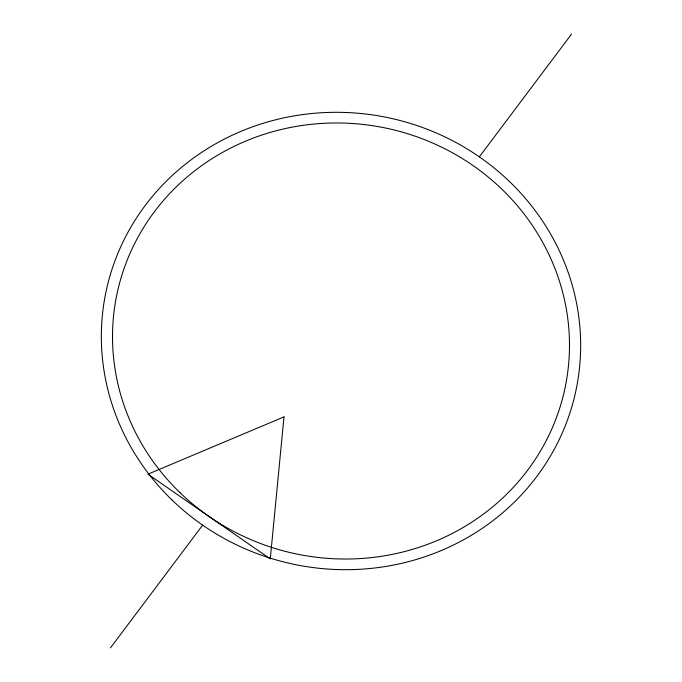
<?xml version="1.0" encoding="UTF-8"?>
<svg xmlns="http://www.w3.org/2000/svg" width="682" height="682" viewBox="0 0 682 682"><rect width="100%" height="100%" fill="white"/><g stroke="black" fill="none" stroke-linecap="round" stroke-linejoin="round"><path stroke-width="1.02" d="M110.441 647.9L202.665 525.14M479.335 156.86L571.559 34.1M283.993 416.881L270.277 558.925L147.96 474.169L283.993 416.881M172.128 500.102A240.107 228.223 11.3 0 0 572.709 403.718A240.107 228.223 11.3 0 0 278.162 119.18A240.107 228.223 11.3 0 0 172.128 500.102M180.005 492.677A228.905 217.575 11.3 0 0 561.9 400.794A228.905 217.575 11.3 0 0 281.095 129.529A228.905 217.575 11.3 0 0 180.005 492.677"/></g></svg>
